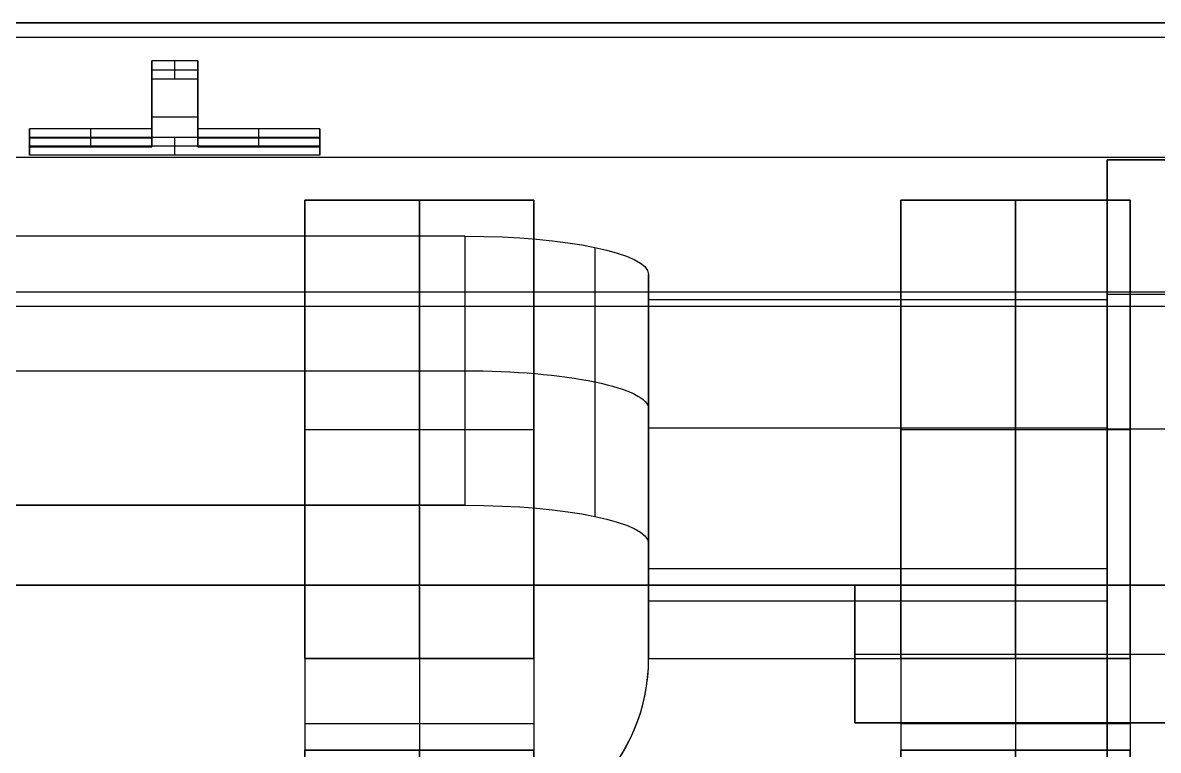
# Model space of a CAD drawing. Header units: inches. Extents: x 0 to 2.1, y -0.07 to 2.7.
# Drawn here: x 1.51093 to 1.55968, y 0.14563 to 0.17687 of the extents above; entities that cross this region are included whole.
import ezdxf

# ---------------------------------------------------------------- set-up
doc = ezdxf.new("R2010")
doc.units = ezdxf.units.IN
doc.header["$LTSCALE"] = 0.0393700787401575
doc.header["$MEASUREMENT"] = 0
doc.layers.add('freetronics11$components', color=254, linetype='Continuous', true_color=0xe6e6e6)

msp = doc.modelspace()

# ---------------------------------------------------------------- linework, layer by layer
at = {"layer": 'freetronics11$components', "color": 254, "true_color": 0xe6e6e6}
for p, q in [((1.439370078740157, 0.1768689046963077, -0.0949966966905962), (1.565354330708661, 0.1768689046963077, -0.0949966966905962)), ((1.565354330708661, 0.1768689046963077, -0.0949966966905962), (1.439370078740157, 0.1768689046963077, -0.0949966966905962)), ((1.591691864224202, 0.1762391765352054, -0.0979593347580531), (1.413032545224616, 0.1762391765352054, -0.0979593347580531)), ((1.518438318958433, 0.1752318047686306, -0.1026986463026828), (1.516469815021425, 0.1752318047686306, -0.1026986463026828)), ((1.516469815021425, 0.1752318047686306, -0.1026986463026828), (1.516469815021425, 0.1723059240052447, -0.1164638330387577)), ((1.518438318958433, 0.1752318047686306, -0.1026986463026828), (1.516469815021425, 0.1752318047686306, -0.1026986463026828)), ((1.516469815021425, 0.1752318047686306, -0.1026986463026828), (1.516469815021425, 0.17446160980741, -0.1025349363098876)), ((1.516469815021425, 0.1752318047686306, -0.1026986463026828), (1.516469815021425, 0.1723059240052447, -0.1164638330387577)), ((1.516469815021425, 0.17446160980741, -0.1025349363098876), (1.516469815021425, 0.1752318047686306, -0.1026986463026828)), ((1.517454066989927, 0.1744616098074148, -0.1025349363098977), (1.517454066989927, 0.1752318047686258, -0.1026986463026728)), ((1.518438318958433, 0.1723059240052447, -0.1164638330387577), (1.518438318958433, 0.1752318047686306, -0.1026986463026828)), ((1.518438318958433, 0.1723059240052447, -0.1164638330387577), (1.518438318958433, 0.1752318047686306, -0.1026986463026828)), ((1.518438318958433, 0.1752318047686306, -0.1026986463026828), (1.518438318958433, 0.17446160980741, -0.1025349363098876)), ((1.518438318958433, 0.17446160980741, -0.1025349363098876), (1.518438318958433, 0.1752318047686306, -0.1026986463026828)), ((1.516469815021423, 0.1748467072880203, -0.1026167913062852), (1.518438318958431, 0.1748467072880203, -0.1026167913062852)), ((1.516469815021425, 0.1719208265246411, -0.1163819780423714), (1.516469815021425, 0.1748467072880143, -0.1026167913062853)), ((1.518438318958433, 0.1748467072880138, -0.1026167913062876), (1.518438318958433, 0.1719208265246406, -0.1163819780423737)), ((1.516469815021425, 0.1715357290440243, -0.116300123045986), (1.516469815021425, 0.17446160980741, -0.1025349363098876)), ((1.516469815021425, 0.17446160980741, -0.1025349363098876), (1.518438318958433, 0.17446160980741, -0.1025349363098876)), ((1.516469815021425, 0.17446160980741, -0.1025349363098876), (1.518438318958433, 0.17446160980741, -0.1025349363098876)), ((1.516469815021425, 0.1715357290440243, -0.116300123045986), (1.516469815021425, 0.17446160980741, -0.1025349363098876)), ((1.518438318958433, 0.17446160980741, -0.1025349363098876), (1.518438318958433, 0.1715357290440243, -0.116300123045986)), ((1.518438318958433, 0.17446160980741, -0.1025349363098876), (1.518438318958433, 0.1715357290440243, -0.116300123045986)), ((1.516469815021425, 0.1729986694257219, -0.1094175296779431), (1.516469815021425, 0.173768864386933, -0.1095812396707158)), ((1.518438318958433, 0.1729986694257219, -0.1094175296779431), (1.518438318958433, 0.173768864386933, -0.1095812396707158)), ((1.516469815021425, 0.1728245098797132, -0.1102368859219742), (1.518438318958433, 0.1728245098797132, -0.1102368859219742)), ((1.516469815021425, 0.1723059240052447, -0.1164638330387577), (1.511220472440944, 0.1723059240052447, -0.1164638330387577)), ((1.511220472440944, 0.1723059240052447, -0.1164638330387577), (1.511220472440944, 0.1719576049131975, -0.1181025455268285)), ((1.516469815021425, 0.1723059240052447, -0.1164638330387577), (1.511220472440944, 0.1723059240052447, -0.1164638330387577)), ((1.511220472440944, 0.1723059240052447, -0.1164638330387577), (1.511220472440944, 0.1715357290440243, -0.116300123045986)), ((1.511220472440944, 0.1723059240052447, -0.1164638330387577), (1.511220472440944, 0.1719576049131975, -0.1181025455268285)), ((1.511220472440944, 0.1715357290440243, -0.116300123045986), (1.511220472440944, 0.1723059240052447, -0.1164638330387577)), ((1.511220472440944, 0.1713615694980192, -0.1171194792900221), (1.511220472440944, 0.1721317644592222, -0.1172831892827924)), ((1.513845143731182, 0.171535729044029, -0.1163001230459875), (1.513845143731182, 0.1723059240052401, -0.1164638330387562)), ((1.516469815021425, 0.1723059240052447, -0.1164638330387577), (1.516469815021425, 0.1715357290440243, -0.116300123045986)), ((1.516469815021425, 0.1715357290440243, -0.116300123045986), (1.516469815021425, 0.1723059240052447, -0.1164638330387577)), ((1.523687665293535, 0.1723059240052447, -0.1164638330387577), (1.518438318958433, 0.1723059240052447, -0.1164638330387577)), ((1.523687665293535, 0.1723059240052447, -0.1164638330387577), (1.518438318958433, 0.1723059240052447, -0.1164638330387577)), ((1.518438318958433, 0.1723059240052447, -0.1164638330387577), (1.518438318958433, 0.1715357290440243, -0.116300123045986)), ((1.518438318958433, 0.1715357290440243, -0.116300123045986), (1.518438318958433, 0.1723059240052447, -0.1164638330387577)), ((1.521062992125984, 0.171535729044029, -0.1163001230459875), (1.521062992125984, 0.1723059240052401, -0.1164638330387562)), ((1.523687665293535, 0.1719576049131975, -0.1181025455268285), (1.523687665293535, 0.1723059240052447, -0.1164638330387577)), ((1.523687665293535, 0.1719576049131975, -0.1181025455268285), (1.523687665293535, 0.1723059240052447, -0.1164638330387577)), ((1.523687665293535, 0.1723059240052447, -0.1164638330387577), (1.523687665293535, 0.1715357290440243, -0.116300123045986)), ((1.523687665293535, 0.1715357290440243, -0.116300123045986), (1.523687665293535, 0.1723059240052447, -0.1164638330387577)), ((1.523687665293535, 0.1713615694980192, -0.1171194792900221), (1.523687665293535, 0.1721317644592222, -0.1172831892827924)), ((1.511220472440944, 0.1719576049131975, -0.1181025455268285), (1.523687665293535, 0.1719576049131975, -0.1181025455268285)), ((1.511220472440944, 0.1719576049131975, -0.1181025455268285), (1.523687665293535, 0.1719576049131975, -0.1181025455268285)), ((1.511220472440944, 0.1711874099520164, -0.1179388355340569), (1.511220472440944, 0.1719576049131975, -0.1181025455268285)), ((1.511220472440944, 0.1719576049131975, -0.1181025455268285), (1.511220472440944, 0.1711874099520164, -0.1179388355340569)), ((1.511220472440943, 0.1719208265246345, -0.1163819780423718), (1.516469815021425, 0.1719208265246345, -0.1163819780423718)), ((1.511220472440944, 0.1715725074326102, -0.1180206905304425), (1.511220472440944, 0.1719208265246313, -0.1163819780423717)), ((1.51745406886724, 0.1711874099520211, -0.1179388355340583), (1.51745406886724, 0.1719576049132322, -0.1181025455268269)), ((1.518438318958431, 0.1719208265246345, -0.1163819780423718), (1.523687665293535, 0.1719208265246345, -0.1163819780423718)), ((1.523687665293535, 0.1719576049131975, -0.1181025455268285), (1.523687665293535, 0.1711874099520164, -0.1179388355340569)), ((1.523687665293535, 0.1711874099520164, -0.1179388355340569), (1.523687665293535, 0.1719576049131975, -0.1181025455268285)), ((1.523687665293535, 0.1719208265246313, -0.116381978042372), (1.523687665293535, 0.1715725074326101, -0.1180206905304428)), ((1.523687665293537, 0.1715725074326266, -0.1180206905304426), (1.511220472440944, 0.1715725074326266, -0.1180206905304426)), ((1.511220472440944, 0.1711874099520164, -0.1179388355340569), (1.511220472440944, 0.1715357290440243, -0.116300123045986)), ((1.511220472440944, 0.1715357290440243, -0.116300123045986), (1.516469815021425, 0.1715357290440243, -0.116300123045986)), ((1.511220472440944, 0.1715357290440243, -0.116300123045986), (1.516469815021425, 0.1715357290440243, -0.116300123045986)), ((1.511220472440944, 0.1711874099520164, -0.1179388355340569), (1.511220472440944, 0.1715357290440243, -0.116300123045986)), ((1.523687665293535, 0.1711874099520164, -0.1179388355340569), (1.511220472440944, 0.1711874099520164, -0.1179388355340569)), ((1.523687665293535, 0.1711874099520164, -0.1179388355340569), (1.511220472440944, 0.1711874099520164, -0.1179388355340569)), ((1.518438318958433, 0.1715357290440243, -0.116300123045986), (1.523687665293535, 0.1715357290440243, -0.116300123045986)), ((1.518438318958433, 0.1715357290440243, -0.116300123045986), (1.523687665293535, 0.1715357290440243, -0.116300123045986)), ((1.523687665293535, 0.1715357290440243, -0.116300123045986), (1.523687665293535, 0.1711874099520164, -0.1179388355340569)), ((1.523687665293535, 0.1715357290440243, -0.116300123045986), (1.523687665293535, 0.1711874099520164, -0.1179388355340569)), ((1.439370078740157, 0.1710924424872526, -0.0937688717448285), (1.565354330708661, 0.1710924424872526, -0.0937688717448285)), ((1.577165354330708, 0.1709753449565833, -0.1227237152940726), (1.557480314960629, 0.1709753449565833, -0.1227237152940726)), ((1.557480314960629, 0.1709753449565833, -0.1227237152940726), (1.557480314960629, 0.164968298844103, -0.1509846453040254)), ((1.557480314960629, 0.1709753449565833, -0.1227237152940726), (1.577165354330708, 0.1709753449565833, -0.1227237152940726)), ((1.557480314960629, 0.1594224205384731, -0.1202680654025254), (1.557480314960629, 0.1709753449565833, -0.1227237152940726)), ((1.557480314960629, 0.164968298844103, -0.1509846453040254), (1.557480314960629, 0.1709753449565833, -0.1227237152940726)), ((1.557480314960629, 0.1709753449565833, -0.1227237152940726), (1.557480314960629, 0.1594224205384731, -0.1202680654025254)), ((1.523031496062992, 0.1495643996199298, -0.0681828863935096), (1.523031496062992, 0.1692494389900085, -0.0681828863935096)), ((1.523031496062992, 0.1692494389900085, -0.0681828863935096), (1.523031496062992, 0.1692494389900085, -0.0634584769446907)), ((1.523031496062992, 0.1692494389900085, -0.0634584769446907), (1.523031496062992, 0.1495643996199298, -0.0634584769446907)), ((1.532874015748031, 0.1495643996199298, -0.0634584769446907), (1.532874015748031, 0.1692494389900085, -0.0634584769446907)), ((1.532874015748031, 0.1692494389900085, -0.0634584769446907), (1.532874015748031, 0.1692494389900085, -0.0681828863935096)), ((1.532874015748031, 0.1692494389900085, -0.0681828863935096), (1.532874015748031, 0.1495643996199298, -0.0681828863935096)), ((1.548622047244094, 0.1692494389900085, -0.0681828863935096), (1.548622047244094, 0.1692494389900085, -0.0634584769446907)), ((1.548622047244094, 0.1692494389900085, -0.0634584769446907), (1.548622047244094, 0.1495643996199298, -0.0634584769446907)), ((1.548622047244094, 0.1495643996199298, -0.0681828863935096), (1.548622047244094, 0.1692494389900085, -0.0681828863935096)), ((1.558464566929133, 0.1692494389900085, -0.0634584769446907), (1.558464566929133, 0.1692494389900085, -0.0681828863935096)), ((1.558464566929133, 0.1692494389900085, -0.0681828863935096), (1.558464566929133, 0.1495643996199298, -0.0681828863935096)), ((1.558464566929133, 0.1495643996199298, -0.0634584769446907), (1.558464566929133, 0.1692494389900085, -0.0634584769446907)), ((1.557480314960629, 0.1564188974822174, -0.1343985304075017), (1.557480314960629, 0.167971821900339, -0.1368541802990487)), ((1.529921259842519, 0.1677011451011897, -0.13812761451823), (1.474803149606299, 0.1677011451011897, -0.13812761451823)), ((1.529921259842519, 0.1677011451011897, -0.13812761451823), (1.474803149606299, 0.1677011451011897, -0.13812761451823)), ((1.529921259842519, 0.1561482206830794, -0.1356719646266789), (1.529921259842519, 0.1677011451011897, -0.13812761451823)), ((1.529921259842519, 0.1561482206830794, -0.1356719646266789), (1.529921259842519, 0.1677011451011897, -0.13812761451823)), ((1.535489029773122, 0.1672216496338646, -0.1403834633312479), (1.535489029773124, 0.1556687252157226, -0.1379278134396969)), ((1.537795275590551, 0.164968298844103, -0.1509846453040254), (1.537795275590551, 0.1660640451735124, -0.1458295641303048)), ((1.537795275590551, 0.164968298844103, -0.1509846453040254), (1.537795275590551, 0.1660640451735124, -0.1458295641303048)), ((1.537795275590551, 0.1660640451735124, -0.1458295641303048), (1.537795275590551, 0.1545111207554022, -0.1433739142387576)), ((1.537795275590551, 0.1660640451735124, -0.1458295641303048), (1.537795275590551, 0.1545111207554022, -0.1433739142387576)), ((1.439370078740157, 0.1653159802781975, -0.0925410467990608), (1.565354330708661, 0.1653159802781975, -0.0925410467990608)), ((1.439370078740157, 0.1653159802781975, -0.0925410467990608), (1.565354330708661, 0.1653159802781975, -0.0925410467990608)), ((1.537795275590551, 0.1539632475906811, -0.1459514548256179), (1.537795275590551, 0.1655161720087862, -0.1484071047171651)), ((1.557480314960629, 0.164968298844103, -0.1509846453040254), (1.537795275590551, 0.164968298844103, -0.1509846453040254)), ((1.557480314960629, 0.164968298844103, -0.1509846453040254), (1.537795275590551, 0.164968298844103, -0.1509846453040254)), ((1.537795275590551, 0.164968298844103, -0.1509846453040254), (1.537795275590551, 0.1534153744259534, -0.1485289954124773)), ((1.537795275590551, 0.1534153744259534, -0.1485289954124773), (1.537795275590551, 0.164968298844103, -0.1509846453040254)), ((1.577165354330716, 0.1651988827475282, -0.1214958903483009), (1.557480314960622, 0.1651988827475282, -0.1214958903483009)), ((1.557480314960629, 0.1651988827475413, -0.1214958903482996), (1.557480314960629, 0.159191836635015, -0.1497568203582512)), ((1.557480314960629, 0.1534153744259534, -0.1485289954124773), (1.557480314960629, 0.164968298844103, -0.1509846453040254)), ((1.557480314960629, 0.164968298844103, -0.1509846453040254), (1.557480314960629, 0.1534153744259534, -0.1485289954124773)), ((1.591691864224202, 0.1646862521170951, -0.0955036848665111), (1.413032545224616, 0.1646862521170951, -0.0955036848665111)), ((1.537795275590551, 0.1629574788662356, -0.1559937361785848), (1.537795275590551, 0.1495643996199293, -0.1559937361785848)), ((1.557480314960629, 0.1629574788662356, -0.1559937361785848), (1.557480314960629, 0.1495643996199293, -0.1559937361785848)), ((1.474803149606299, 0.1619246828921345, -0.1368997895724545), (1.529921259842519, 0.1619246828921345, -0.1368997895724545)), ((1.537795275590551, 0.1602875829644489, -0.1446017391845329), (1.537795275590551, 0.1591918366350169, -0.1497568203582498)), ((1.537795275590547, 0.1594749569592975, -0.1599489645266901), (1.557480314960626, 0.1594749569592975, -0.1599489645266901)), ((1.577165354330708, 0.1594224205384731, -0.1202680654025254), (1.557480314960629, 0.1594224205384731, -0.1202680654025254)), ((1.557480314960629, 0.1594224205384731, -0.1202680654025254), (1.557480314960629, 0.1534153744259534, -0.1485289954124773)), ((1.577165354330708, 0.1594224205384731, -0.1202680654025254), (1.557480314960629, 0.1594224205384731, -0.1202680654025254)), ((1.557480314960629, 0.1594224205384731, -0.1202680654025254), (1.557480314960629, 0.1534153744259534, -0.1485289954124773)), ((1.537795275590551, 0.1572663492320006, -0.1493475453763279), (1.537795275590551, 0.1572663492320006, -0.1614465538527602)), ((1.557480314960629, 0.1572663492320006, -0.1493475453763278), (1.557480314960629, 0.1572663492320006, -0.1614465538527588)), ((1.474803149606299, 0.1561482206830794, -0.1356719646266789), (1.529921259842519, 0.1561482206830794, -0.1356719646266789)), ((1.529921259842519, 0.1561482206830794, -0.1356719646266789), (1.474803149606299, 0.1561482206830794, -0.1356719646266789)), ((1.537795275590551, 0.1545111207554022, -0.1433739142387576), (1.537795275590551, 0.1534153744259534, -0.1485289954124773)), ((1.537795275590551, 0.1534153744259534, -0.1485289954124773), (1.537795275590551, 0.1545111207554022, -0.1433739142387576)), ((1.557480314960629, 0.1534153744259534, -0.1485289954124773), (1.537795275590551, 0.1534153744259534, -0.1485289954124773)), ((1.557480314960629, 0.1534153744259534, -0.1485289954124773), (1.537795275590551, 0.1534153744259534, -0.1485289954124773)), ((1.586735706949674, 0.1527140059191424, -0.1091277682832734), (1.417988702499144, 0.1527140059191424, -0.1091277682832734)), ((1.429527559055118, 0.1527140059191424, -0.0666080832439033), (1.5751968503937, 0.1527140059191424, -0.0666080832439033)), ((1.546653543307086, 0.1527140059191424, -0.1516474533226435), (1.458070866141732, 0.1527140059191424, -0.1516474533226435)), ((1.546653543307086, 0.1527140059191424, -0.1516474533226435), (1.458070866141732, 0.1527140059191424, -0.1516474533226435)), ((1.546653543307086, 0.1468084941081187, -0.1516474533226435), (1.546653543307086, 0.1527140059191424, -0.1516474533226435)), ((1.578149606299212, 0.1527140059191424, -0.1221198942675254), (1.546653543307086, 0.1527140059191424, -0.1516474533226435)), ((1.578149606299212, 0.1527140059191424, -0.1221198942675254), (1.546653543307086, 0.1527140059191424, -0.1516474533226435)), ((1.546653543307086, 0.1527140059191424, -0.1516474533226435), (1.546653543307086, 0.1468084941081187, -0.1516474533226435)), ((1.537795275590547, 0.1520420389547714, -0.1507700752181436), (1.557480314960626, 0.1520420389547714, -0.1507700752181436)), ((1.523031496062992, 0.1507455019821345, -0.0634584769446907), (1.523031496062992, 0.1507455019821345, -0.0681828863935096)), ((1.532874015748031, 0.1507455019821345, -0.0634584769446907), (1.532874015748031, 0.1507455019821345, -0.0681828863935096)), ((1.546653543307086, 0.1497612500136207, -0.1516474533226438), (1.578149606299197, 0.1497612500136207, -0.1221198942675396)), ((1.548622047244094, 0.1499581004073314, -0.0634584769446907), (1.548622047244094, 0.1499581004073314, -0.0681828863935096)), ((1.558464566929133, 0.1499581004073314, -0.0634584769446907), (1.558464566929133, 0.1499581004073314, -0.0681828863935096)), ((1.523031496062992, 0.1495643996199298, -0.0634584769446907), (1.532874015748031, 0.1495643996199298, -0.0634584769446907)), ((1.523031496062992, 0.1495643996199298, -0.0681828863935096), (1.532874015748031, 0.1495643996199298, -0.0681828863935096)), ((1.537795275590551, 0.1495643996199298, -0.1516474533226435), (1.557480314960629, 0.1495643996199298, -0.1516474533226435)), ((1.537795275590551, 0.1495643996199298, -0.1634584769446907), (1.557480314960629, 0.1495643996199298, -0.1634584769446907)), ((1.537795275590551, 0.1495643996199298, -0.1634584769446907), (1.557480314960629, 0.1495643996199298, -0.1634584769446907)), ((1.537795275590551, 0.1495643996199298, -0.1516474533226435), (1.537795275590551, 0.1495643996199298, -0.1634584769446907)), ((1.537795275590551, 0.1495643996199298, -0.1516474533226435), (1.537795275590551, 0.1495643996199298, -0.1634584769446907)), ((1.537795275590551, 0.1495643996199298, -0.1516474533226435), (1.557480314960629, 0.1495643996199298, -0.1516474533226435)), ((1.548622047244094, 0.1495643996199298, -0.0634584769446907), (1.558464566929133, 0.1495643996199298, -0.0634584769446907)), ((1.548622047244094, 0.1495643996199298, -0.0681828863935096), (1.558464566929133, 0.1495643996199298, -0.0681828863935096)), ((1.557480314960629, 0.1495643996199298, -0.1516474533226435), (1.557480314960629, 0.1259423523758353, -0.1516474533226435)), ((1.557480314960629, 0.1495643996199298, -0.1634584769446907), (1.557480314960629, 0.1259423523758353, -0.1634584769446907)), ((1.557480314960629, 0.1495643996199298, -0.1516474533226435), (1.557480314960629, 0.1495643996199298, -0.1634584769446907)), ((1.557480314960629, 0.1495643996199298, -0.1634584769446907), (1.557480314960629, 0.1495643996199298, -0.1516474533226435)), ((1.557480314960629, 0.1495643996199298, -0.1516474533226435), (1.557480314960629, 0.1259423523758353, -0.1516474533226435)), ((1.557480314960629, 0.1259423523758353, -0.1634584769446907), (1.557480314960629, 0.1495643996199298, -0.1634584769446907)), ((1.557480314960629, 0.1495643996199298, -0.1575529651336679), (1.557480314960629, 0.1259423523758353, -0.1575529651336679)), ((1.523031496062993, 0.1467805146546288, -0.0693360093022237), (1.53287401574803, 0.1467805146546288, -0.0693360093022237)), ((1.6112025491337, 0.1468084941081187, -0.1516474533226435), (1.546653543307086, 0.1468084941081187, -0.1516474533226435)), ((1.6112025491337, 0.1468084941081187, -0.1516474533226435), (1.546653543307086, 0.1468084941081187, -0.1516474533226435)), ((1.546653543307086, 0.1468084941081187, -0.1516474533226435), (1.578149606299212, 0.1468084941081187, -0.1221198942675254)), ((1.546653543307086, 0.1468084941081187, -0.1516474533226435), (1.578149606299212, 0.1468084941081187, -0.1221198942675254)), ((1.548622047244106, 0.1467805146546288, -0.0693360093022237), (1.558464566929121, 0.1467805146546288, -0.0693360093022237)), ((1.523031496062992, 0.145627391745914, -0.115033280094297), (1.523031496062992, 0.145627391745914, -0.0721198942675254)), ((1.523031496062992, 0.145627391745914, -0.0935765871809112), (1.523031496062992, 0.1409029822970951, -0.0935765871809112)), ((1.532874015748031, 0.145627391745914, -0.115033280094297), (1.523031496062992, 0.145627391745914, -0.115033280094297)), ((1.532874015748031, 0.145627391745914, -0.0721198942675254), (1.523031496062992, 0.145627391745914, -0.0721198942675254)), ((1.532874015748031, 0.145627391745914, -0.115033280094297), (1.523031496062992, 0.145627391745914, -0.115033280094297)), ((1.523031496062992, 0.145627391745914, -0.115033280094297), (1.523031496062992, 0.145627391745914, -0.0721198942675254)), ((1.523031496062992, 0.145627391745914, -0.0721198942675254), (1.532874015748031, 0.145627391745914, -0.0721198942675254)), ((1.523031496062992, 0.145627391745914, -0.0935765871809112), (1.53287401574803, 0.145627391745914, -0.0935765871809112)), ((1.527952755905511, 0.145627391745914, -0.115033280094297), (1.527952755905511, 0.145627391745914, -0.0721198942675254)), ((1.532874015748031, 0.145627391745914, -0.0721198942675254), (1.532874015748031, 0.145627391745914, -0.115033280094297)), ((1.532874015748031, 0.1409029822970951, -0.0935765871809112), (1.532874015748031, 0.145627391745914, -0.0935765871809112)), ((1.532874015748031, 0.145627391745914, -0.0721198942675254), (1.532874015748031, 0.145627391745914, -0.115033280094297)), ((1.548622047244094, 0.145627391745914, -0.115033280094297), (1.548622047244094, 0.145627391745914, -0.0721198942675254)), ((1.548622047244094, 0.1456273917459141, -0.0935765871809112), (1.548622047244094, 0.1409029822970952, -0.0935765871809112)), ((1.558464566929133, 0.145627391745914, -0.115033280094297), (1.548622047244094, 0.145627391745914, -0.115033280094297)), ((1.558464566929133, 0.145627391745914, -0.115033280094297), (1.548622047244094, 0.145627391745914, -0.115033280094297)), ((1.548622047244094, 0.145627391745914, -0.115033280094297), (1.548622047244094, 0.145627391745914, -0.0721198942675254)), ((1.548622047244094, 0.145627391745914, -0.0721198942675254), (1.558464566929133, 0.145627391745914, -0.0721198942675254)), ((1.548622047244105, 0.145627391745914, -0.0935765871809112), (1.558464566929121, 0.145627391745914, -0.0935765871809112)), ((1.558464566929133, 0.145627391745914, -0.0721198942675254), (1.548622047244094, 0.145627391745914, -0.0721198942675254)), ((1.553543307086614, 0.145627391745914, -0.115033280094297), (1.553543307086614, 0.145627391745914, -0.0721198942675254)), ((1.558464566929133, 0.145627391745914, -0.0721198942675254), (1.558464566929133, 0.145627391745914, -0.115033280094297)), ((1.558464566929133, 0.1409029822970952, -0.0935765871809112), (1.558464566929133, 0.145627391745914, -0.0935765871809112)), ((1.558464566929133, 0.145627391745914, -0.0721198942675254), (1.558464566929133, 0.145627391745914, -0.115033280094297))]:
    msp.add_line(p, q, dxfattribs=at)
at = {"layer": 'freetronics11$components', "color": 30, "true_color": 0xf99f00}
for p, q in [((1.532874015748031, 0.1692494389900085, -0.0634584769446907), (1.523031496062992, 0.1692494389900085, -0.0634584769446907)), ((1.523031496062992, 0.1692494389900085, -0.0634584769446907), (1.523031496062992, 0.1495643996199298, -0.0634584769446907)), ((1.532874015748031, 0.1692494389900085, -0.0681828863935096), (1.523031496062992, 0.1692494389900085, -0.0681828863935096)), ((1.523031496062992, 0.1692494389900085, -0.0681828863935096), (1.523031496062992, 0.1692494389900085, -0.0634584769446907)), ((1.523031496062992, 0.1692494389900085, -0.0634584769446907), (1.532874015748031, 0.1692494389900085, -0.0634584769446907)), ((1.523031496062992, 0.1692494389900085, -0.0658206816691002), (1.53287401574803, 0.1692494389900085, -0.0658206816691002)), ((1.523031496062992, 0.1692494389900085, -0.0681828863935096), (1.532874015748031, 0.1692494389900085, -0.0681828863935096)), ((1.523031496062992, 0.1495643996199298, -0.0681828863935096), (1.523031496062992, 0.1692494389900085, -0.0681828863935096)), ((1.527952755905511, 0.1692494389900085, -0.0634584769446907), (1.527952755905511, 0.1495643996199298, -0.0634584769446907)), ((1.527952755905511, 0.1692494389900085, -0.0634584769446907), (1.527952755905511, 0.1692494389900085, -0.0681828863935096)), ((1.527952755905511, 0.1495643996199298, -0.0681828863935096), (1.527952755905511, 0.1692494389900085, -0.0681828863935096)), ((1.532874015748031, 0.1495643996199298, -0.0634584769446907), (1.532874015748031, 0.1692494389900085, -0.0634584769446907)), ((1.532874015748031, 0.1692494389900085, -0.0634584769446907), (1.532874015748031, 0.1692494389900085, -0.0681828863935096)), ((1.532874015748031, 0.1692494389900085, -0.0681828863935096), (1.532874015748031, 0.1495643996199298, -0.0681828863935096)), ((1.558464566929133, 0.1692494389900085, -0.0681828863935096), (1.548622047244094, 0.1692494389900085, -0.0681828863935096)), ((1.548622047244094, 0.1692494389900085, -0.0681828863935096), (1.548622047244094, 0.1692494389900085, -0.0634584769446907)), ((1.548622047244094, 0.1692494389900085, -0.0634584769446907), (1.558464566929133, 0.1692494389900085, -0.0634584769446907)), ((1.548622047244105, 0.1692494389900085, -0.0658206816691002), (1.558464566929121, 0.1692494389900085, -0.0658206816691002)), ((1.548622047244094, 0.1692494389900085, -0.0681828863935096), (1.558464566929133, 0.1692494389900085, -0.0681828863935096)), ((1.548622047244094, 0.1495643996199298, -0.0681828863935096), (1.548622047244094, 0.1692494389900085, -0.0681828863935096)), ((1.558464566929133, 0.1692494389900085, -0.0634584769446907), (1.548622047244094, 0.1692494389900085, -0.0634584769446907)), ((1.548622047244094, 0.1692494389900085, -0.0634584769446907), (1.548622047244094, 0.1495643996199298, -0.0634584769446907)), ((1.553543307086614, 0.1692494389900085, -0.0634584769446907), (1.553543307086614, 0.1692494389900085, -0.0681828863935096)), ((1.553543307086614, 0.1495643996199298, -0.0681828863935096), (1.553543307086614, 0.1692494389900085, -0.0681828863935096)), ((1.553543307086614, 0.1692494389900085, -0.0634584769446907), (1.553543307086614, 0.1495643996199298, -0.0634584769446907)), ((1.558464566929133, 0.1692494389900085, -0.0634584769446907), (1.558464566929133, 0.1692494389900085, -0.0681828863935096)), ((1.558464566929133, 0.1692494389900085, -0.0681828863935096), (1.558464566929133, 0.1495643996199298, -0.0681828863935096)), ((1.558464566929133, 0.1495643996199298, -0.0634584769446907), (1.558464566929133, 0.1692494389900085, -0.0634584769446907)), ((1.523031496062992, 0.1594069193049692, -0.0634584769446907), (1.53287401574803, 0.1594069193049692, -0.0634584769446907)), ((1.523031496062992, 0.1594069193049692, -0.0681828863935096), (1.53287401574803, 0.1594069193049692, -0.0681828863935096)), ((1.548622047244105, 0.1594069193049692, -0.0681828863935096), (1.558464566929121, 0.1594069193049692, -0.0681828863935096)), ((1.548622047244105, 0.1594069193049692, -0.0634584769446907), (1.558464566929121, 0.1594069193049692, -0.0634584769446907)), ((1.523031496062992, 0.1495643996199298, -0.0634584769446907), (1.532874015748031, 0.1495643996199298, -0.0634584769446907)), ((1.532874015748031, 0.1495643996199298, -0.0681828863935096), (1.523031496062992, 0.1495643996199298, -0.0681828863935096)), ((1.558464566929133, 0.1495643996199298, -0.0681828863935096), (1.548622047244094, 0.1495643996199298, -0.0681828863935096)), ((1.548622047244094, 0.1495643996199298, -0.0634584769446907), (1.558464566929133, 0.1495643996199298, -0.0634584769446907))]:
    msp.add_line(p, q, dxfattribs=at)
at = {"layer": 'freetronics11$components'}
msp.add_line((1.5751968503937, 0.1527140059191424, -0.0666080832439033), (1.429527559055118, 0.1527140059191424, -0.0666080832439033), dxfattribs=at)
at = {"layer": 'freetronics11$components', "color": 254, "true_color": 0xe6e6e6, "extrusion": (0, 0.9781476007337971, -0.2079116908177994)}
for centre in [(-1.529921259842519, -0.1081161818540447, 0.1927548186041745), (-1.529921259842519, -0.1081161818540447, 0.1927548186041745), (-1.529921259842519, -0.1081161818540451, 0.180943794982133), (-1.529921259842519, -0.1081161818540451, 0.180943794982133)]:
    msp.add_arc(centre, 0.0078740157480315, 90, 180, dxfattribs=at)
at = {"layer": 'freetronics11$components', "color": 254, "true_color": 0xe6e6e6, "extrusion": (1, 0, 0)}
for centre, radius, start, end in [((0.1495643996199298, -0.1477104454486277, 1.537795275590551), 0.0157480314960626, 269.9999999999978, 347.9999999999977), ((0.1495643996199298, -0.1477104454486277, 1.537795275590551), 0.0157480314960625, 270, 347.9999999999998), ((0.1495643996199298, -0.1477104454486277, 1.557480314960629), 0.0157480314960625, 270, 347.9999999999998), ((0.1495643996199298, -0.1477104454486277, 1.557480314960629), 0.0157480314960625, 270, 347.9999999999998), ((0.1495643996199298, -0.1477104454486277, 1.537795275590551), 0.0039370078740158, 270, 347.9999999999975), ((0.1495643996199298, -0.1477104454486277, 1.537795275590551), 0.0039370078740158, 270, 347.9999999999975), ((0.1495643996199298, -0.1477104454486277, 1.557480314960629), 0.0039370078740158, 270, 347.9999999999975), ((0.1495643996199298, -0.1477104454486277, 1.557480314960629), 0.0039370078740158, 270, 347.9999999999975), ((0.1495643996199298, -0.0721198942675254, 1.523031496062992), 0.0039370078740157, 90, 180), ((0.1495643996199298, -0.0721198942675254, 1.523031496062992), 0.0086614173228346, 90, 180), ((0.1495643996199298, -0.0721198942675254, 1.523031496062992), 0.0086614173228346, 90, 180), ((0.1495643996199298, -0.0721198942675254, 1.523031496062992), 0.0039370078740157, 90, 180), ((0.1495643996199298, -0.0721198942675254, 1.527952755905511), 0.0086614173228347, 89.99999999999413, 180), ((0.1495643996199298, -0.0721198942675254, 1.527952755905511), 0.0039370078740157, 90, 180.000000000003), ((0.1495643996199298, -0.0721198942675254, 1.532874015748031), 0.0086614173228346, 90, 180), ((0.1495643996199298, -0.0721198942675254, 1.532874015748031), 0.0039370078740157, 90, 180), ((0.1495643996199298, -0.0721198942675254, 1.532874015748031), 0.0086614173228346, 90, 180), ((0.1495643996199298, -0.0721198942675254, 1.532874015748031), 0.0039370078740157, 90, 180), ((0.1495643996199298, -0.0721198942675254, 1.548622047244094), 0.0086614173228346, 90, 180), ((0.1495643996199298, -0.0721198942675254, 1.548622047244094), 0.0039370078740157, 90, 180), ((0.1495643996199298, -0.0721198942675254, 1.548622047244094), 0.0086614173228346, 90, 180), ((0.1495643996199298, -0.0721198942675254, 1.548622047244094), 0.0039370078740157, 90, 180), ((0.1495643996199298, -0.0721198942675254, 1.553543307086614), 0.0086614173228347, 89.99999999999413, 180), ((0.1495643996199298, -0.0721198942675254, 1.553543307086614), 0.0039370078740157, 90, 180.000000000003), ((0.1495643996199298, -0.0721198942675254, 1.558464566929133), 0.0039370078740157, 90, 180), ((0.1495643996199298, -0.0721198942675254, 1.558464566929133), 0.0086614173228346, 90, 180), ((0.1495643996199298, -0.0721198942675254, 1.558464566929133), 0.0086614173228346, 90, 180), ((0.1495643996199298, -0.0721198942675254, 1.558464566929133), 0.0039370078740157, 90, 180), ((0.1369659744230794, -0.115033280094297, 1.523031496062992), 0.0086614173228346, 270, 0), ((0.1369659744230794, -0.115033280094297, 1.523031496062992), 0.0086614173228346, 270, 0), ((0.1369659744230794, -0.115033280094297, 1.527952755905511), 0.0086614173228347, 269.9999999999941, 0), ((0.1369659744230794, -0.115033280094297, 1.532874015748031), 0.0086614173228346, 270, 0), ((0.1369659744230794, -0.115033280094297, 1.532874015748031), 0.0086614173228346, 270, 0), ((0.1369659744230794, -0.115033280094297, 1.548622047244094), 0.0086614173228346, 270, 0), ((0.1369659744230794, -0.115033280094297, 1.548622047244094), 0.0086614173228346, 270, 0), ((0.1369659744230794, -0.115033280094297, 1.553543307086614), 0.0086614173228347, 269.9999999999941, 0), ((0.1369659744230794, -0.115033280094297, 1.558464566929133), 0.0086614173228346, 270, 0), ((0.1369659744230794, -0.115033280094297, 1.558464566929133), 0.0086614173228346, 270, 0)]:
    msp.add_arc(centre, radius, start, end, dxfattribs=at)
at = {"layer": 'freetronics11$components', "color": 254, "true_color": 0xe6e6e6, "extrusion": (0, 0.9781476007338261, -0.2079116908176629)}
msp.add_arc((-1.529921259842519, -0.1081161818540723, 0.1868493067931194), 0.0078740157480317, 90.00000000001293, 180.00000000002, dxfattribs=at)
at = {"layer": 'freetronics11$components', "color": 254, "true_color": 0xe6e6e6}
for centre, end in [((1.529921259842519, 0.1495643996199298, -0.1516474533226435), 0), ((1.529921259842519, 0.1495643996199298, -0.1634584769446907), 0), ((1.529921259842519, 0.1495643996199298, -0.1516474533226435), 0), ((1.529921259842519, 0.1495643996199298, -0.1634584769446907), 0), ((1.529921259842519, 0.1495643996199298, -0.1575529651336679), 5.857e-12)]:
    msp.add_arc(centre, 0.0078740157480315, 270, end, dxfattribs=at)

doc.saveas('drawing.dxf')
